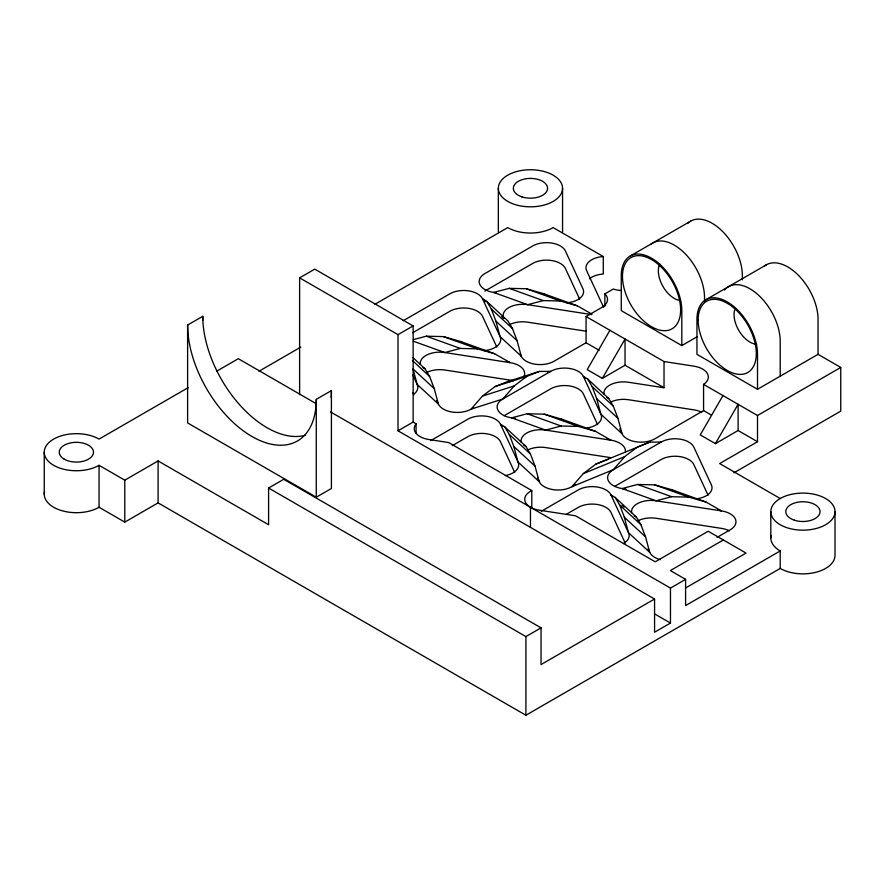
<?xml version="1.0" encoding="UTF-8"?>
<svg xmlns="http://www.w3.org/2000/svg" width="885" height="885" viewBox="0 0 885 885"><rect width="100%" height="100%" fill="white"/><g stroke="black" fill="none" stroke-linecap="round" stroke-linejoin="round"><path stroke-width="1.33" d="M609.92 330.293L587.209 369.62L602.342 378.36L625.053 365.251L664.027 387.752L664.027 361.534L586.069 316.531L586.069 342.749L553.955 361.29A19.536 11.273 0 0 1 521.276 356.235L500.058 336.588L482.546 298.853A19.536 11.273 0 0 0 449.868 293.798L403.217 320.735M602.342 378.36L625.053 339.032L625.053 365.251M722.968 395.562L700.256 434.889L715.401 443.628L738.101 430.519L757.505 441.715L757.505 415.507L840.75 367.441L840.75 411.138L733.908 472.822M715.401 443.628L738.101 404.301L738.101 430.519M664.027 361.534L693.862 366.158A19.536 11.273 0 0 1 704.803 383.515L703.564 384.367L703.564 410.585L654.767 438.86A19.536 11.273 0 0 1 622.089 433.805L617.929 418.328L613.338 406.204L608.736 398.538L587.529 378.891L583.359 376.424A19.536 11.273 0 0 0 550.68 371.368L539.308 371.434L507.548 381.579L495.003 386.59L482.458 396.071L471.085 409.135A19.536 11.273 0 0 1 438.396 404.08L417.189 384.433L412.808 374.997M539.308 371.434L526.763 376.435L514.218 385.915L502.835 398.991L471.085 409.135L473.475 407.753M697.557 498.664A19.536 11.273 0 0 0 711.363 484.858L693.851 447.113A19.536 11.273 0 0 0 661.172 442.058L649.8 442.124L595.815 464.16L583.27 473.641L571.898 486.706A19.536 11.273 0 0 1 539.219 481.65L518.002 462.003L500.49 424.269A19.536 11.273 0 0 0 467.811 419.213L430.729 440.619M649.8 442.124L637.255 447.135L624.71 456.616L613.327 469.692L571.898 486.706L575.482 484.637M187.609 325.049A90.978 52.525 60 0 0 251.937 436.471A90.978 52.525 60 0 0 316.277 399.334L331.41 390.595L331.41 488.476L316.277 497.215L187.609 422.93L187.609 325.049L202.754 316.31A90.978 52.525 60 0 0 238.286 403.25A90.978 52.525 60 0 0 305.624 435.177M299.617 394.71L299.617 277.857L314.761 269.128L413.14 325.923L413.14 422.056L416.072 423.827A19.536 11.273 0 0 0 428.727 439.48L448.684 442.577L531.785 490.555L531.785 508.488M188.328 387.564L99.065 439.093A32.114 18.541 0 0 0 53.653 439.093A32.114 18.541 0 0 0 53.653 465.311A32.114 18.541 0 0 0 99.065 465.311L124.796 480.168L158.094 460.941L268.598 524.739L268.598 488.033L283.731 479.294L541.045 627.863L541.045 664.558L654.568 599.023L654.568 632.233L670.465 623.051L670.465 588.094L398.007 430.796L398.007 334.663L299.617 277.857M216.891 371.069L238.319 358.702L316.067 403.582M258.995 371.235L300.856 347.064M374.997 304.252L507.747 227.611A32.114 18.541 0 0 0 553.158 227.611L603.282 256.55L603.282 274.029L600.439 274.328A19.536 11.273 0 0 0 589.498 278.742M398.007 334.663L413.14 325.923M412.786 332.683L449.868 311.277A19.536 11.273 0 0 1 482.546 316.332L496.773 346.986M484.891 291.054L532.737 263.431A19.536 11.273 0 0 1 565.415 268.487L579.642 299.141M44.527 491.728A32.114 18.541 0 0 0 62.16 510.778A32.114 18.541 0 0 0 99.065 507.26L124.796 522.117L158.094 502.89L525.911 715.246L780.205 568.436A32.114 18.541 0 0 0 815.196 572.451A32.114 18.541 0 0 0 835.02 555.326L835.02 511.63A32.114 18.541 0 0 0 786.853 495.578A32.114 18.541 0 0 0 786.853 527.681A32.114 18.541 0 0 0 835.02 511.63M630.142 256.075L690.687 221.128M604.864 306.31L604.864 293.886L613.338 288.997L614.754 289.472A19.536 11.273 0 0 0 621.314 290.49M586.069 316.531L601.8 307.449A19.536 11.273 0 0 0 605.694 294.716L604.864 293.886M398.007 430.796L413.14 422.056M452.257 445.664L467.811 436.692A19.536 11.273 0 0 1 500.49 441.748L514.716 472.402M504.03 415.773L550.68 388.847A19.536 11.273 0 0 1 583.359 393.902L597.596 424.557M705.821 299.772L766.366 264.814M681.815 345.592L681.815 310.635A42.812 24.714 60 0 0 651.548 258.199A42.812 24.714 60 0 0 621.27 275.677L621.27 310.635L681.815 345.592L697.347 336.621M531.785 490.555L530.458 491.319A19.536 11.273 0 0 0 539.208 510.18L575.515 515.8L655.221 561.82L708.199 531.232L746.033 553.081L685.731 587.894M541.299 511.276L578.303 489.914A19.536 11.273 0 0 1 610.982 494.969L615.152 497.436L636.359 517.083L640.95 524.739L645.541 536.874L649.712 552.351A19.536 11.273 0 0 0 660.321 559.652M757.505 389.289L757.505 354.332A42.812 24.714 60 0 0 727.227 301.896A42.812 24.714 60 0 0 696.949 319.374L696.949 354.332L757.505 389.289L818.05 354.332L840.75 367.441M566.345 514.296L578.303 507.382A19.536 11.273 0 0 1 610.982 512.437L625.208 543.102M614.522 486.473L661.172 459.536A19.536 11.273 0 0 1 693.851 464.592L708.089 495.257M757.505 441.715L719.66 463.563L780.371 498.62M268.598 488.033L525.911 636.592L541.045 627.863M717.082 537.372L730.236 529.783A19.536 11.273 0 0 0 721.474 510.91L705.942 502.005L671.903 489.759L654.767 484.869L637.631 484.46L622.089 488.553A19.536 11.273 0 0 1 613.327 469.692L661.172 442.058L658.661 443.097M723.333 539.972L670.354 570.559L685.598 579.354L685.598 605.572L780.205 550.957A32.114 18.541 0 0 1 771.078 535.425M670.465 588.094L685.598 579.354M583.27 473.641L624.71 456.616M595.815 464.16L608.371 459.149M495.003 386.59L526.763 376.435M548.147 372.176L550.68 371.368L502.835 398.991A19.536 11.273 0 0 0 511.596 417.853L545.625 430.099L610.982 440.21A19.536 11.273 0 0 1 625.385 452.091M482.458 396.071L514.218 385.915M591.844 314.12L577.496 305.889L543.467 293.643L526.332 288.753L509.185 288.344L493.653 292.437A19.536 11.273 0 0 1 484.891 273.576L532.737 245.953A19.536 11.273 0 0 1 565.415 251.008L582.927 288.742A19.536 11.273 0 0 1 566.898 302.814M577.496 305.889L560.36 301.011L543.224 300.59L527.681 304.694A19.536 11.273 0 0 0 503.764 318.5L501.74 316.631M413.361 339.608L426.316 336.189L443.451 336.61L460.598 341.488L494.626 353.746L510.169 362.651A19.536 11.273 0 0 1 523.986 376.457M494.626 353.746L477.491 348.856L460.355 348.436L444.812 352.54A19.536 11.273 0 0 0 420.298 364.41M607.21 438.849L610.982 440.21L595.45 431.305L561.411 419.059L544.275 414.169L527.139 413.76L511.596 417.853L515.678 418.483M595.45 431.305L578.303 426.426L561.167 426.006L545.625 430.099A19.536 11.273 0 0 0 521.11 441.98M705.942 502.005L688.795 497.116L671.66 496.706L656.117 500.799A19.536 11.273 0 0 0 631.602 512.68M603.282 256.55L600.439 256.849A19.536 11.273 0 0 0 586.633 270.655L603.592 307.217M507.548 381.579L510.081 381.568M496.374 292.869L493.653 292.437L527.681 304.694L591.678 314.595M586.235 331.222L527.681 322.173A19.536 11.273 0 0 0 509.638 324.64M664.027 387.752L628.505 382.254A19.536 11.273 0 0 0 603.99 394.135M610.982 457.689L545.625 447.578A19.536 11.273 0 0 0 527.582 450.056M626.171 489.184L622.089 488.553L656.117 500.799L721.474 510.91L717.702 509.55M526.332 288.753L560.36 301.011M509.185 288.344L543.224 300.59M443.451 336.61L477.491 348.856M506.386 361.29L510.169 362.651L444.812 352.54L413.295 341.201M426.316 336.189L460.355 348.436M544.275 414.169L578.303 426.426M527.139 413.76L561.167 426.006M654.767 484.869L688.795 497.116M637.631 484.46L671.66 496.706M543.467 293.643L545.857 295.015M460.598 341.488L462.988 342.86M561.411 419.059L564.995 421.116M671.903 489.759L675.487 491.817M703.564 384.367L757.505 415.507M586.069 342.749L599.189 350.316M703.564 410.585L711.551 415.198M330.426 411.868L654.568 599.023M654.911 614.068L670.465 623.051M520.181 353.878L521.276 356.235L517.106 340.758L512.515 328.634L507.924 320.967L486.706 301.32L482.546 298.853L485.577 301.663M606.656 397.31L608.736 398.538M422.975 367.585L425.054 368.824L429.645 376.479L434.236 388.603L438.396 404.08L436.759 400.54M537.505 477.944L539.219 481.65L535.049 466.174L530.458 454.049L525.867 446.383L504.66 426.736L500.49 424.269L502.514 426.139M523.787 445.155L525.867 446.383M634.279 515.844L636.359 517.083M585.383 378.293L583.359 376.424L600.871 414.158L622.089 433.805L619.799 428.871M587.529 378.891L592.12 386.546L613.338 406.204M592.12 386.546L596.711 398.681L617.929 418.328M486.706 301.32L491.297 308.976L512.515 328.634M491.297 308.976L495.899 321.111L517.106 340.758M613.006 496.839L610.982 494.969L628.494 532.704L649.712 552.351L648.063 548.811M622.1 505.258L624.113 507.127M615.152 497.436L619.743 505.092L640.95 524.739M619.743 505.092L624.334 517.227L645.541 536.874M504.66 426.736L509.251 434.391L530.458 454.049M509.251 434.391L513.842 446.527L535.049 466.174M412.93 357.595L425.054 368.824M412.465 360.571L429.645 376.479M434.236 388.603L413.018 368.956L417.189 384.433A19.536 11.273 0 0 1 414.324 393.825M412.808 392.475L413.903 394.832M596.711 398.681L600.871 414.158A19.536 11.273 0 0 1 587.065 427.964M624.334 517.227L628.494 532.704A19.536 11.273 0 0 1 623.438 543.589M495.899 321.111L500.058 336.588A19.536 11.273 0 0 1 484.018 350.659M513.842 446.527L518.002 462.003A19.536 11.273 0 0 1 505.28 475.621M818.05 354.332L818.05 319.374A42.812 24.714 60 0 0 797.883 274.781A42.812 24.714 60 0 0 764.253 266.308M780.205 376.18L780.205 341.223A42.812 24.714 60 0 0 758.522 295.181A42.812 24.714 60 0 0 724.538 290.048M780.205 550.957L780.205 568.436M770.802 511.63L770.802 537.848M742.36 279.715L742.36 275.677A42.812 24.714 60 0 0 721.441 230.354A42.812 24.714 60 0 0 687.601 223.518M704.526 301.564L704.526 297.526A42.812 24.714 60 0 0 684.359 252.933A42.812 24.714 60 0 0 650.729 244.459M562.561 188.295A32.114 18.541 0 0 1 514.395 204.346A32.114 18.541 0 0 1 514.395 172.232A32.114 18.541 0 0 1 562.561 188.295L562.561 231.981M530.458 507.26L530.458 527.427M525.911 636.592L525.911 715.246M498.344 188.295L498.344 231.981M416.072 423.827L416.072 433.484M316.277 399.334L316.277 497.215M202.754 316.31L202.754 320.447M158.094 460.941L158.094 502.89M124.796 480.168L124.796 522.117M99.065 465.311L99.065 507.26M44.25 452.202L44.25 494.151M331.41 390.595A90.978 52.525 60 0 1 331.134 397.354M756.653 344.254A22.479 12.976 60 0 1 739.716 331.908A22.479 12.976 60 0 1 734.583 310.126M678.364 300.148A22.479 12.976 60 0 1 662.068 284.815A22.479 12.976 60 0 1 659.845 263.973M729.406 530.856A19.536 11.273 0 0 0 721.474 528.389L656.117 518.278A19.536 11.273 0 0 0 638.074 520.745M701.794 412.322A19.536 11.273 0 0 0 693.862 409.844L628.505 399.732A19.536 11.273 0 0 0 610.462 402.21M513.366 380.793A19.536 11.273 0 0 0 510.169 380.13L444.812 370.019A19.536 11.273 0 0 0 426.769 372.485M521.896 196.857A17.125 9.89 0 0 0 547.583 188.295A17.125 9.89 0 0 0 521.896 179.732A17.125 9.89 0 0 0 521.896 196.857M794.343 520.192A17.125 9.89 0 0 0 820.03 511.63A17.125 9.89 0 0 0 794.343 503.067A17.125 9.89 0 0 0 794.343 520.192M64.251 459.193A17.125 9.89 0 0 0 92.903 454.768A17.125 9.89 0 0 0 71.928 442.655A17.125 9.89 0 0 0 64.251 459.193M698.143 320.06A41.13 23.751 60 0 0 741.774 374.333A41.13 23.751 60 0 0 741.774 316.166A41.13 23.751 60 0 0 698.143 320.06M622.465 276.363A41.13 23.751 60 0 0 666.084 330.636A41.13 23.751 60 0 0 666.084 272.469A41.13 23.751 60 0 0 622.465 276.363"/></g></svg>
